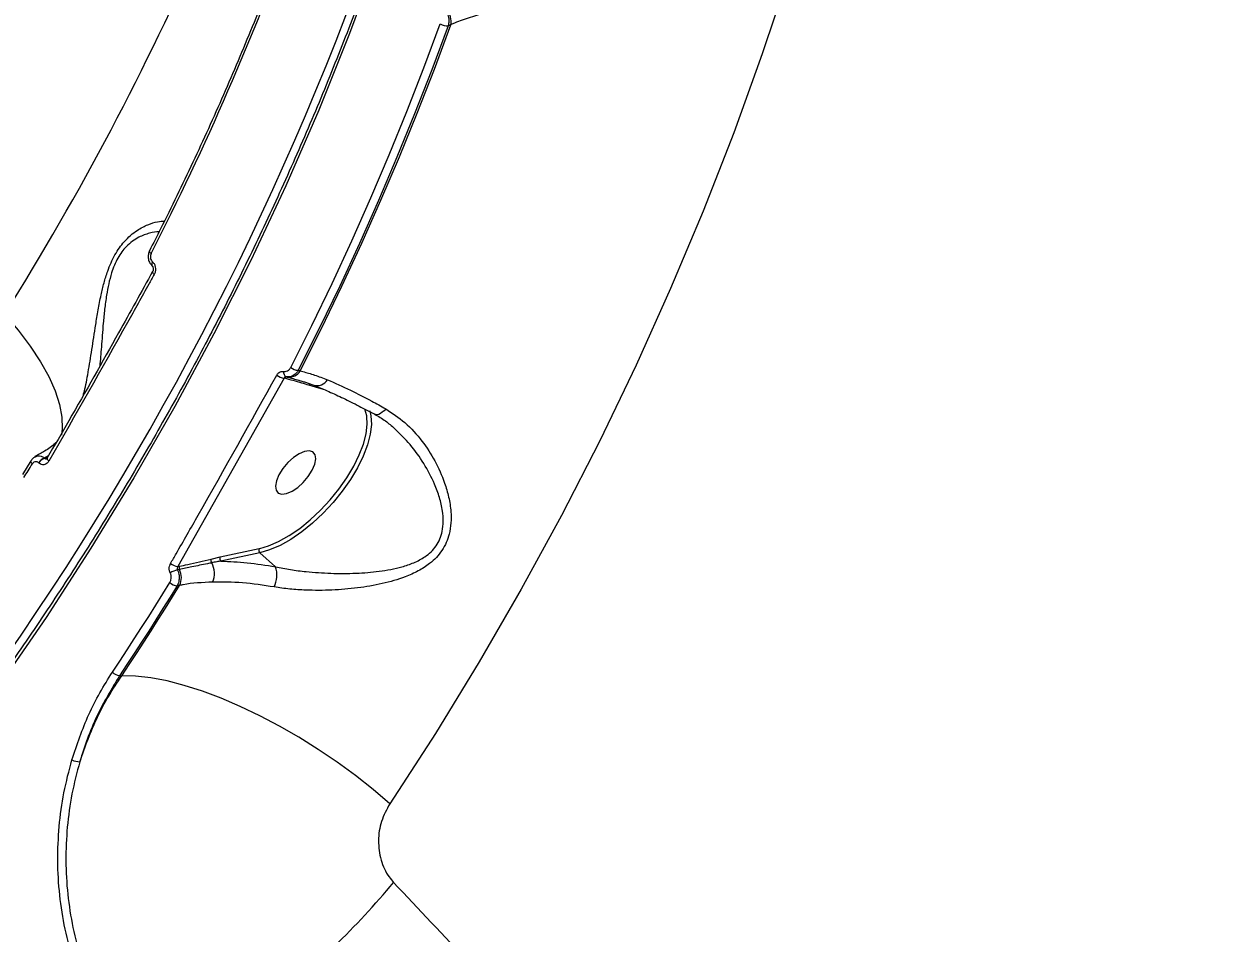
# Model space of a CAD drawing. Header units: millimetres. Extents: x -8607 to 7621, y -5747 to 4382.
# Drawn here: x 5321.1 to 5520, y -507.7 to -355.8 of the extents above; entities that cross this region are included whole.
import ezdxf

# ---------------------------------------------------------------- set-up
doc = ezdxf.new("R2010")
doc.units = ezdxf.units.MM
doc.layers.add('DIKOM_ОБЪЕКТ', color=7, linetype='Continuous')
doc.layers.add('DIKOM_РАЗМЕР_ОБЪЕКТА', color=7, linetype='Continuous')
doc.styles.add('style1', font='arial.ttf', dxfattribs={"width": 0.8})
doc.dimstyles.new('1-50', dxfattribs={"dimtxt": 300, "dimasz": 200, "dimexe": 100, "dimexo": 0, "dimgap": 100, "dimtad": 1, "dimtxsty": 'style1', "dimcen": 200, "dimclrd": 7, "dimclre": 7, "dimclrt": 7, "dimadec": 1, "dimazin": 2, "dimtfac": 1, "dimtmove": 0, "dimatfit": 2, "dimfxl": 0, "dimlwd": 25, "dimlwe": 18, "dimarcsym": 0})

# ---------------------------------------------------------------- blocks, each defined once
blk = doc.blocks.new('*D11')
at = {"layer": 'Defpoints', "color": 0, "transparency": 16777216}
for p in [(7619.37, -165.15), (-6826.53, -739.39), (7619.37, -5647.14)]:
    blk.add_point(p, dxfattribs=at)
at = {"layer": 'DIKOM_РАЗМЕР_ОБЪЕКТА', "color": 7, "lineweight": 18, "transparency": 16777216}
for p, q in [((7619.37, -165.15), (7619.37, -5747.14)), ((-6826.53, -739.39), (-6826.53, -5747.14))]:
    blk.add_line(p, q, dxfattribs=at)
at = {"layer": 'DIKOM_РАЗМЕР_ОБЪЕКТА', "color": 7, "lineweight": 25, "transparency": 16777216}
blk.add_line((-6626.53, -5647.14), (7419.37, -5647.14), dxfattribs=at)
at = {"layer": 'DIKOM_РАЗМЕР_ОБЪЕКТА', "color": 7, "transparency": 16777216}
for points in [[(-6626.53, -5613.8), (-6626.53, -5680.47), (-6826.53, -5647.14)], [(7419.37, -5613.8), (7419.37, -5680.47), (7619.37, -5647.14)]]:
    blk.add_solid(points, dxfattribs=at)
at = {"layer": 'DIKOM_РАЗМЕР_ОБЪЕКТА', "color": 7, "transparency": 16777216, "insert": (396.42, -5393.96), "char_height": 300, "attachment_point": 5, "style": 'style1'}
blk.add_mtext('14400', dxfattribs=at)
blk = doc.blocks.new('*D13')
at = {"layer": 'Defpoints', "color": 0, "transparency": 16777216}
for p in [(-5326.53, -191.39), (6073.47, -191.39), (6073.47, -4959.53)]:
    blk.add_point(p, dxfattribs=at)
at = {"layer": 'DIKOM_РАЗМЕР_ОБЪЕКТА', "color": 7, "lineweight": 18, "transparency": 16777216}
for p, q in [((-5326.53, -191.39), (-5326.53, -5059.53)), ((6073.47, -191.39), (6073.47, -5059.53))]:
    blk.add_line(p, q, dxfattribs=at)
at = {"layer": 'DIKOM_РАЗМЕР_ОБЪЕКТА', "color": 7, "lineweight": 25, "transparency": 16777216}
blk.add_line((-5126.53, -4959.53), (5873.47, -4959.53), dxfattribs=at)
at = {"layer": 'DIKOM_РАЗМЕР_ОБЪЕКТА', "color": 7, "transparency": 16777216}
for points in [[(-5126.53, -4926.2), (-5126.53, -4992.86), (-5326.53, -4959.53)], [(5873.47, -4926.2), (5873.47, -4992.86), (6073.47, -4959.53)]]:
    blk.add_solid(points, dxfattribs=at)
at = {"layer": 'DIKOM_РАЗМЕР_ОБЪЕКТА', "color": 7, "transparency": 16777216, "insert": (373.47, -4706.36), "char_height": 300, "attachment_point": 5, "style": 'style1'}
blk.add_mtext('11400', dxfattribs=at)

msp = doc.modelspace()

# ---------------------------------------------------------------- linework, layer by layer
at = {"layer": 'DIKOM_ОБЪЕКТ', "color": 7, "linetype": 'Continuous', "lineweight": 15}
for p, q in [((5392.456, -355.935), (5391.996, -356.137)), ((5342.587, -395.522), (5342.605, -395.538)), ((5342.541, -396.225), (5342.565, -396.247)), ((5342.64, -397.14), (5342.647, -397.126)), ((5364.616, -414.97), (5346.852, -446.453)), ((5364.678, -414.986), (5364.616, -414.97)), ((5366.962, -413.663), (5367.296, -413.75)), ((5369.815, -416.482), (5368.726, -416.159)), ((5371.191, -416.838), (5369.815, -416.482)), ((5322.294, -428.771), (5320.867, -431.054)), ((5323.624, -429.142), (5323.607, -429.126)), ((5325.23, -427.929), (5324.569, -428.335)), ((5324.569, -428.335), (5324.586, -428.351)), ((5324.586, -428.351), (5325.058, -428.227)), ((5325.031, -428.316), (5325.038, -428.302)), ((5353.898, -444.834), (5360.398, -443.451)), ((5360.398, -443.451), (5360.539, -443.42)), ((5352.392, -445.185), (5353.898, -444.834)), ((5360.538, -444.144), (5354.038, -445.527)), ((5363.162, -446.482), (5360.538, -444.144)), ((5347.102, -446.924), (5346.769, -446.994)), ((5346.852, -446.453), (5347.088, -446.402)), ((5347.135, -449.592), (5346.705, -449.681)), ((5337.096, -464.665), (5337.461, -464.681))]:
    msp.add_line(p, q, dxfattribs=at)
at = {"layer": 'DIKOM_ОБЪЕКТ', "color": 7, "linetype": 'Continuous', "lineweight": 15, "flags": 128}
for points in [[(5405.68, -236.972), (5403.795, -250.734), (5401.539, -264.423), (5398.914, -278.029), (5395.922, -291.542), (5392.564, -304.955), (5388.844, -318.258), (5384.763, -331.443), (5380.324, -344.501), (5375.529, -357.424), (5370.383, -370.202), (5364.889, -382.828), (5359.049, -395.294), (5352.868, -407.59), (5346.351, -419.71), (5339.5, -431.645), (5332.321, -443.387), (5324.819, -454.929), (5316.997, -466.263), (5308.863, -477.382), (5300.42, -488.278), (5291.674, -498.944)], [(5460.253, -306.824), (5456.815, -320.481), (5453.038, -334.035), (5448.925, -347.48), (5444.477, -360.808), (5439.698, -374.011), (5434.59, -387.082), (5429.155, -400.015), (5423.397, -412.802), (5417.319, -425.435), (5410.924, -437.909), (5404.216, -450.216), (5397.197, -462.35), (5389.874, -474.303), (5382.248, -486.07)], [(5365.709, -413.181), (5369.212, -406.184), (5372.607, -399.133), (5375.895, -392.031), (5379.073, -384.877), (5382.143, -377.674), (5385.102, -370.423), (5387.95, -363.126), (5390.687, -355.783)], [(5367.296, -413.75), (5370.826, -406.703), (5374.247, -399.602), (5377.559, -392.448), (5380.761, -385.242), (5383.853, -377.987), (5386.833, -370.683), (5389.701, -363.332), (5392.456, -355.935)], [(5391.996, -356.137), (5389.253, -363.496), (5386.398, -370.81), (5383.432, -378.077), (5380.356, -385.296), (5377.17, -392.466), (5373.876, -399.584), (5370.473, -406.651), (5366.962, -413.663)], [(5342.371, -394.175), (5342.27, -394.079), (5342.191, -393.986), (5342.134, -393.896), (5342.102, -393.814), (5342.095, -393.741), (5342.111, -393.685)], [(5342.587, -395.522), (5342.521, -395.661), (5342.475, -395.795), (5342.452, -395.919), (5342.452, -396.031), (5342.474, -396.126), (5342.519, -396.202), (5342.541, -396.225)], [(5342.605, -395.538), (5342.538, -395.677), (5342.493, -395.81), (5342.47, -395.935), (5342.469, -396.047), (5342.492, -396.142), (5342.536, -396.218), (5342.561, -396.244)], [(5342.896, -397.647), (5342.785, -397.534), (5342.701, -397.423), (5342.648, -397.319), (5342.626, -397.226), (5342.637, -397.147), (5342.64, -397.14)], [(5317.905, -404.269), (5320.18, -406.974), (5322.175, -409.63), (5323.872, -412.217), (5325.26, -414.713), (5326.327, -417.1), (5327.064, -419.359), (5327.467, -421.473), (5327.531, -423.424), (5327.407, -424.511)], [(5364.912, -414.74), (5365.008, -414.765), (5365.108, -414.792)], [(5378.898, -420.415), (5379.104, -421.277), (5379.181, -422.722), (5378.987, -424.348), (5378.528, -426.121), (5377.812, -428.001), (5376.856, -429.948), (5375.681, -431.918), (5374.312, -433.868), (5372.779, -435.756), (5371.115, -437.541), (5369.359, -439.183), (5367.546, -440.646), (5365.719, -441.899), (5363.915, -442.913), (5362.176, -443.667), (5360.538, -444.144)], [(5360.539, -443.42), (5361.986, -442.989), (5363.672, -442.257), (5365.421, -441.274), (5367.193, -440.059), (5368.951, -438.64), (5370.654, -437.048), (5372.267, -435.318), (5373.753, -433.487), (5375.081, -431.595), (5376.221, -429.685), (5377.148, -427.798), (5377.842, -425.974), (5378.288, -424.255), (5378.475, -422.678), (5378.416, -421.382)], [(5378.416, -421.382), (5378.401, -421.277), (5378.086, -420.131)], [(5381.568, -420.086), (5381.283, -420.409), (5380.986, -420.678), (5380.686, -420.883), (5380.393, -421.016), (5380.118, -421.075), (5379.87, -421.056), (5379.728, -421.003)], [(5363.732, -431.092), (5363.304, -432.095), (5363.135, -432.987), (5363.239, -433.697), (5363.608, -434.166), (5364.211, -434.357), (5364.999, -434.253), (5365.909, -433.865), (5366.868, -433.222), (5367.797, -432.377), (5368.621, -431.399), (5369.273, -430.366), (5369.701, -429.363), (5369.869, -428.471), (5369.765, -427.761), (5369.397, -427.292), (5368.794, -427.101), (5368.006, -427.205), (5367.095, -427.593), (5366.137, -428.236), (5365.208, -429.081), (5364.384, -430.059), (5363.732, -431.092)], [(5322.532, -429.3), (5322.436, -429.196), (5322.36, -429.095), (5322.306, -429), (5322.277, -428.913), (5322.272, -428.837), (5322.291, -428.775), (5322.293, -428.772)], [(5325.294, -428.811), (5325.183, -428.698), (5325.098, -428.589), (5325.043, -428.488), (5325.019, -428.398), (5325.028, -428.324), (5325.031, -428.316)], [(5335.91, -464.069), (5337.137, -462.218), (5338.356, -460.362), (5339.566, -458.501), (5340.769, -456.635), (5341.963, -454.763), (5343.15, -452.887), (5344.327, -451.005), (5345.497, -449.118)], [(5346.705, -449.681), (5345.533, -451.572), (5344.352, -453.458), (5343.163, -455.339), (5341.966, -457.214), (5340.761, -459.085), (5339.547, -460.95), (5338.326, -462.81), (5337.096, -464.665)], [(5337.461, -464.681), (5338.699, -462.813), (5339.929, -460.94), (5341.151, -459.062), (5342.364, -457.178), (5343.57, -455.289), (5344.767, -453.395), (5345.955, -451.496), (5347.135, -449.592)], [(5382.248, -486.07), (5379.459, -483.688), (5376.518, -481.366), (5373.453, -479.124), (5370.291, -476.982), (5367.061, -474.961), (5363.792, -473.078), (5360.515, -471.352), (5357.259, -469.797), (5354.053, -468.427), (5350.928, -467.256), (5347.911, -466.294), (5345.031, -465.55), (5342.313, -465.03), (5339.781, -464.739), (5337.461, -464.681)]]:
    msp.add_lwpolyline(points, dxfattribs=at)
at = {"layer": 'DIKOM_ОБЪЕКТ', "color": 7, "linetype": 'Continuous', "lineweight": 15}
for centre, radius, start, end in [((4909.132, -176.238), 498.672, 319.88716, 353.07701), ((4918.446, -153.187), 471.815, 327.84844, 345.11573), ((4910.398, -173.422), 485.111, 332.93139, 340.03278), ((5389.124, -355.415), 3.372, 351.12572, 36.74631), ((5391.874, -353.995), 2.146, 236.44731, 273.27191), ((5367.036, -411.602), 2.063, 229.94522, 267.9315), ((5364.711, -412.989), 1.983, 227.7011, 267.25669), ((5365.322, -414.037), 0.814, 165.90835, 239.77844), ((5365.046, -415.227), 0.44, 81.90246, 146.77292), ((5365.409, -412.606), 2.206, 262.15427, 328.76045), ((5370.098, -414.235), 1.987, 253.50093, 329.94967), ((5369.113, -416.432), 0.473, 96.92616, 144.77135), ((5370.218, -416.764), 0.492, 116.83509, 145.03015), ((4911.048, -173.708), 484.402, 327.83484, 328.15364), ((5325.094, -429.954), 1.703, 107.98219, 150.90164), ((5325.112, -429.97), 1.703, 107.98648, 150.90255), ((5360.963, -443.697), 0.616, 156.46406, 226.49058), ((5352.977, -445.419), 0.631, 158.19396, 219.49087), ((5354.462, -445.08), 0.616, 156.46406, 226.49058), ((5347.6, -450.643), 3.743, 102.83435, 122.80764), ((5347.037, -444.368), 2.092, 227.60165, 264.93148), ((5347.654, -446.648), 0.617, 156.53668, 206.53325), ((5344.351, -448.293), 3.072, 334.98281, 26.45925), ((5349.406, -447.575), 3.548, 335.57469, 29.63417), ((5358.819, -447.874), 4.561, 334.35726, 17.76948), ((5346.905, -447.676), 2.015, 225.71056, 264.31231), ((5337.349, -462.684), 1.997, 223.89816, 262.72667), ((5330.599, -475.498), 3.565, 245.64312, 267.54694), ((5276.557, -410.523), 138.446, 314.15325, 320.17291)]:
    msp.add_arc(centre, radius, start, end, dxfattribs=at)
for points, knots in [([(5405.333, -236.647), (5405.053, -238.847), (5404.241, -245.23), (5402.662, -255.755), (5400.495, -268.193), (5398.018, -280.56), (5395.237, -292.849), (5392.154, -305.053), (5388.769, -317.166), (5385.085, -329.181), (5381.103, -341.092), (5376.827, -352.892), (5372.257, -364.575), (5367.397, -376.134), (5362.249, -387.564), (5356.816, -398.857), (5351.102, -410.008), (5345.108, -421.01), (5338.839, -431.858), (5332.297, -442.546), (5325.487, -453.068), (5318.412, -463.418), (5311.076, -473.591), (5303.48, -483.579), (5296.911, -491.802), (5292.841, -496.668), (5291.457, -498.322)], [0, 0, 0, 0, 0.0228186, 0.0662181, 0.1096184, 0.1530188, 0.1964194, 0.2398202, 0.2832212, 0.3266223, 0.3700235, 0.4134249, 0.4568264, 0.5002279, 0.5436296, 0.5870313, 0.630433, 0.6738348, 0.7172366, 0.7606385, 0.8040403, 0.847442, 0.8908438, 0.9342454, 0.977647, 1, 1, 1, 1]), ([(5366.061, -338.65), (5365.312, -340.686), (5363.138, -346.595), (5359.315, -356.287), (5354.499, -367.681), (5349.389, -378.941), (5345.208, -387.586), (5342.727, -392.472), (5342.111, -393.685)], [0, 0, 0, 0, 0.1082669, 0.3141983, 0.5201334, 0.7260689, 0.9320048, 1, 1, 1, 1]), ([(5391.555, -353.519), (5391.595, -353.581), (5391.785, -353.876), (5392.032, -354.489), (5392.159, -355.354), (5392.05, -355.877), (5391.996, -356.137)], [0, 0, 0, 0, 0.08138577, 0.3857913, 0.69373175, 1, 1, 1, 1]), ([(5398.51, -353.894), (5397.558, -354.157), (5395.648, -354.685), (5393.694, -355.384), (5392.659, -355.845), (5392.456, -355.935)], [0, 0, 0, 0, 0.4438965, 0.8911134, 1, 1, 1, 1]), ([(5331.059, -417.767), (5331.115, -417.555), (5331.395, -416.505), (5331.875, -413.965), (5332.471, -410.272), (5333.004, -406.697), (5333.508, -403.595), (5333.96, -401.252), (5334.485, -399.066), (5335.19, -396.767), (5336.275, -394.288), (5337.666, -392.33), (5338.951, -391.076), (5340.321, -390.058), (5341.865, -389.274), (5343.454, -388.769), (5344.225, -388.748), (5344.586, -388.738)], [0, 0, 0, 0, 0.0254968, 0.1260557, 0.2315985, 0.3371014, 0.3956422, 0.4541224, 0.4999374, 0.5456657, 0.6133481, 0.6811872, 0.7268169, 0.7725357, 0.851377, 0.9303823, 1, 1, 1, 1]), ([(5343.718, -390.508), (5343.713, -390.508), (5343.273, -390.472), (5342.109, -390.729), (5340.61, -391.237), (5339.265, -392.052), (5338.045, -393.089), (5336.744, -394.826), (5335.809, -397.104), (5335.257, -399.229), (5334.878, -401.278), (5334.592, -403.494), (5334.308, -406.435), (5334.071, -409.694), (5333.879, -411.91), (5333.789, -412.948)], [0, 0, 0, 0, 0.0010511, 0.1012637, 0.2034259, 0.2594181, 0.3167889, 0.3987646, 0.4806182, 0.5366788, 0.5943724, 0.6686535, 0.7440215, 0.8800126, 1, 1, 1, 1]), ([(5342.12, -393.693), (5342.036, -393.89), (5341.854, -394.316), (5341.876, -395.064), (5342.105, -395.759), (5342.422, -396.081), (5342.56, -396.222)], [0, 0, 0, 0, 0.23205852, 0.50275717, 0.78254294, 1, 1, 1, 1]), ([(5342.371, -394.175), (5342.37, -394.177), (5342.324, -394.268), (5342.255, -394.471), (5342.241, -394.76), (5342.288, -395.045), (5342.392, -395.31), (5342.524, -395.453), (5342.587, -395.522)], [0, 0, 0, 0, 0.0043468, 0.2198207, 0.4355752, 0.5682506, 0.7938306, 1, 1, 1, 1]), ([(5342.605, -395.538), (5342.67, -395.605), (5342.838, -395.78), (5343.031, -396.169), (5343.128, -396.674), (5343.094, -397.2), (5342.962, -397.498), (5342.896, -397.647)], [0, 0, 0, 0, 0.1342544, 0.3469772, 0.5632481, 0.7817386, 1, 1, 1, 1]), ([(5342.623, -397.13), (5340.737, -400.545), (5336.149, -408.854), (5330.267, -419.248), (5326.217, -426.229), (5325.012, -428.305)], [0, 0, 0, 0, 0.3289016, 0.8003957, 1, 1, 1, 1]), ([(5342.896, -397.647), (5342.6, -398.184), (5341.117, -400.867), (5335.349, -411.247), (5329.706, -421.104), (5325.294, -428.811)], [0, 0, 0, 0, 0.0517104, 0.2585534, 1, 1, 1, 1]), ([(5342.559, -396.244), (5342.573, -396.257), (5342.601, -396.283), (5342.661, -396.382), (5342.712, -396.52), (5342.739, -396.692), (5342.732, -396.873), (5342.695, -397.031), (5342.66, -397.096), (5342.644, -397.125)], [0, 0, 0, 0, 0.1314142, 0.2696552, 0.4055503, 0.5551313, 0.7102408, 0.8711529, 1, 1, 1, 1]), ([(5800.866, -803.55), (5798.82, -803.961), (5793.452, -805.042), (5784.101, -806.083), (5772.972, -806.48), (5761.475, -806.091), (5750.043, -805.036), (5738.442, -803.37), (5726.87, -801.186), (5714.156, -798.261), (5700.232, -794.471), (5685.3, -789.76), (5670.337, -784.454), (5655.838, -778.796), (5641.463, -772.717), (5627.421, -766.359), (5612.292, -759.074), (5596.058, -750.765), (5579.016, -741.488), (5562.272, -731.86), (5546.339, -722.237), (5530.812, -712.432), (5515.883, -702.615), (5500.259, -691.94), (5483.974, -680.362), (5467.365, -668.055), (5451.324, -655.697), (5436.311, -643.702), (5421.905, -631.787), (5408.262, -620.128), (5393.784, -607.354), (5378.56, -593.432), (5362.985, -578.604), (5348.225, -563.991), (5334.667, -550.045), (5321.906, -536.417), (5310.049, -523.279), (5297.899, -509.305), (5285.576, -494.518), (5273.441, -479.225), (5262.26, -464.415), (5252.289, -450.515), (5243.186, -437.146), (5235.009, -424.46), (5227.33, -411.895), (5222.721, -403.719), (5220.372, -399.551)], [0, 0, 0, 0, 0.0156509, 0.0410528, 0.0664547, 0.0899044, 0.1133542, 0.1348277, 0.1563011, 0.1771003, 0.2025022, 0.227904, 0.2513538, 0.2748036, 0.2962771, 0.3177505, 0.3385497, 0.3639515, 0.3893534, 0.4128032, 0.436253, 0.4577264, 0.4791999, 0.4999991, 0.5244807, 0.5489623, 0.5715463, 0.5941304, 0.614795, 0.6354597, 0.6554668, 0.6808687, 0.7062706, 0.7297205, 0.7531703, 0.7746438, 0.7961173, 0.8169165, 0.8423185, 0.8677204, 0.8911702, 0.9146201, 0.9360936, 0.9575671, 0.9783663, 1, 1, 1, 1]), ([(5364.533, -413.839), (5364.671, -413.847), (5364.947, -413.863), (5365.331, -413.672), (5365.578, -413.417), (5365.681, -413.231), (5365.709, -413.181)], [0, 0, 0, 0, 0.2954348, 0.5903659, 0.8901389, 1, 1, 1, 1]), ([(5345.626, -445.914), (5345.935, -445.376), (5347.479, -442.688), (5353.482, -432.196), (5359.028, -422.252), (5363.377, -414.456)], [0, 0, 0, 0, 0.0512253, 0.2561273, 1, 1, 1, 1]), ([(5363.377, -414.456), (5363.397, -414.421), (5363.497, -414.251), (5363.733, -414.007), (5364.117, -413.815), (5364.394, -413.831), (5364.533, -413.839)], [0, 0, 0, 0, 0.0810482, 0.3908327, 0.6951449, 1, 1, 1, 1]), ([(5364.912, -414.74), (5364.871, -414.74), (5364.786, -414.738), (5364.688, -414.811), (5364.637, -414.898), (5364.62, -414.957), (5364.616, -414.97)], [0, 0, 0, 0, 0.2865198, 0.589779, 0.9137368, 1, 1, 1, 1]), ([(5368.726, -416.159), (5368.34, -416.036), (5367.014, -415.613), (5365.647, -415.246), (5364.678, -414.986)], [0, 0, 0, 0, 0.2911771, 1, 1, 1, 1]), ([(5366.962, -413.663), (5366.911, -413.745), (5366.721, -414.053), (5366.281, -414.471), (5365.614, -414.783), (5365.147, -414.755), (5364.912, -414.74)], [0, 0, 0, 0, 0.10923154, 0.40794132, 0.70311277, 1, 1, 1, 1]), ([(5365.108, -414.792), (5365.271, -414.834), (5366.085, -415.048), (5367.102, -415.319), (5367.956, -415.592), (5368.15, -415.655)], [0, 0, 0, 0, 0.1618692, 0.8093674, 1, 1, 1, 1]), ([(5367.004, -415.308), (5367.248, -415.372), (5368.072, -415.59), (5368.93, -415.912), (5369.534, -416.139)], [0, 0, 0, 0, 0.2954451, 1, 1, 1, 1]), ([(5367.296, -413.75), (5367.441, -413.792), (5368.178, -414.005), (5369.649, -414.414), (5371.093, -414.957), (5371.817, -415.23)], [0, 0, 0, 0, 0.1088866, 0.5528039, 1, 1, 1, 1]), ([(5371.817, -415.23), (5373.081, -415.787), (5375.394, -416.808), (5378.749, -418.527), (5380.783, -419.652), (5381.568, -420.086)], [0, 0, 0, 0, 0.4251179, 0.7780799, 1, 1, 1, 1]), ([(5369.551, -416.156), (5369.636, -416.188), (5370.411, -416.48), (5372.056, -417.194), (5374.486, -418.311), (5377.048, -419.578), (5378.845, -420.539), (5379.724, -421.009)], [0, 0, 0, 0, 0.02974642, 0.27148355, 0.5163327, 0.76322535, 1, 1, 1, 1]), ([(5381.568, -420.086), (5382.665, -420.807), (5384.9, -422.277), (5387.613, -425.329), (5389.845, -428.748), (5391.286, -431.945), (5392.129, -434.834), (5392.483, -437.081), (5392.504, -439.167), (5392.243, -440.903), (5391.719, -442.454), (5390.998, -443.772), (5390.049, -444.951), (5388.741, -446.129), (5387.001, -447.232), (5384.37, -448.398), (5380.976, -449.366), (5376.844, -450.064), (5372.537, -450.424), (5368.726, -450.438), (5365.492, -450.235), (5363.789, -449.978), (5362.931, -449.848)], [0, 0, 0, 0, 0.074089, 0.1509879, 0.220529, 0.291634, 0.3342289, 0.3774262, 0.4099271, 0.4431194, 0.4693583, 0.4962649, 0.5224425, 0.5492259, 0.5886649, 0.6290955, 0.6962101, 0.7650808, 0.8354866, 0.9076571, 0.9534519, 1, 1, 1, 1]), ([(5379.733, -420.992), (5380.342, -421.348), (5381.501, -422.025), (5382.55, -422.94), (5383.048, -423.375)], [0, 0, 0, 0, 0.5252011, 1, 1, 1, 1]), ([(5363.162, -446.482), (5363.982, -446.646), (5365.636, -446.976), (5368.726, -447.358), (5372.411, -447.606), (5376.517, -447.598), (5380.516, -447.284), (5383.746, -446.691), (5386.292, -445.834), (5388.321, -444.781), (5390.139, -443.086), (5391.033, -440.903), (5391.218, -438.886), (5391.068, -436.977), (5390.58, -434.885), (5389.587, -432.196), (5387.985, -429.183), (5385.744, -426.003), (5383.925, -424.251), (5383.028, -423.387)], [0, 0, 0, 0, 0.0512105, 0.1032201, 0.1822009, 0.2630185, 0.3372083, 0.4129544, 0.4548148, 0.4976425, 0.5515721, 0.6052287, 0.6389571, 0.6737285, 0.7197979, 0.7666508, 0.8441147, 0.9231643, 1, 1, 1, 1]), ([(5326.52, -425.7), (5326.454, -425.765), (5325.907, -426.302), (5324.744, -427.114), (5323.508, -427.778), (5322.957, -428.074)], [0, 0, 0, 0, 0.0714883, 0.5862673, 1, 1, 1, 1]), ([(5323.016, -428.12), (5322.875, -428.195), (5322.584, -428.351), (5322.401, -428.633), (5322.306, -428.779)], [0, 0, 0, 0, 0.4811511, 1, 1, 1, 1]), ([(5323.607, -429.126), (5323.596, -429.116), (5323.514, -429.042), (5323.339, -428.942), (5323.11, -428.915), (5322.887, -428.966), (5322.69, -429.083), (5322.581, -429.232), (5322.532, -429.3)], [0, 0, 0, 0, 0.0340103, 0.252264, 0.4705298, 0.5979374, 0.8193065, 1, 1, 1, 1]), ([(5322.996, -428.138), (5323.048, -428.102), (5323.187, -428.005), (5323.529, -427.947), (5323.993, -427.983), (5324.367, -428.174), (5324.545, -428.316), (5324.569, -428.335)], [0, 0, 0, 0, 0.1139019, 0.3039796, 0.6284367, 0.9501408, 1, 1, 1, 1]), ([(5325.294, -428.811), (5325.203, -428.94), (5325.02, -429.199), (5324.636, -429.413), (5324.228, -429.459), (5323.877, -429.349), (5323.694, -429.2), (5323.624, -429.142)], [0, 0, 0, 0, 0.2182614, 0.4367519, 0.6530228, 0.8657456, 1, 1, 1, 1]), ([(5324.586, -428.351), (5324.608, -428.37), (5324.666, -428.42), (5324.784, -428.456), (5324.878, -428.437), (5324.922, -428.428)], [0, 0, 0, 0, 0.250786, 0.6496009, 1, 1, 1, 1]), ([(5325.036, -428.301), (5325.03, -428.312), (5325.003, -428.367), (5324.951, -428.415), (5324.917, -428.432), (5324.923, -428.431), (5324.924, -428.431)], [0, 0, 0, 0, 0.0872617, 0.4730288, 0.8972514, 1, 1, 1, 1]), ([(5347.088, -446.402), (5347.552, -446.302), (5349.307, -445.925), (5351.084, -445.499), (5352.392, -445.185)], [0, 0, 0, 0, 0.2646963, 1, 1, 1, 1]), ([(5345.573, -447.498), (5345.554, -447.455), (5345.47, -447.26), (5345.392, -446.875), (5345.423, -446.356), (5345.558, -446.061), (5345.626, -445.914)], [0, 0, 0, 0, 0.0855851, 0.3893451, 0.6948191, 1, 1, 1, 1]), ([(5346.769, -446.994), (5346.81, -447.089), (5346.96, -447.437), (5347.087, -448.107), (5347.035, -448.963), (5346.815, -449.442), (5346.705, -449.681)], [0, 0, 0, 0, 0.1106032, 0.4063325, 0.7035048, 1, 1, 1, 1]), ([(5346.852, -446.453), (5346.82, -446.504), (5346.756, -446.604), (5346.723, -446.782), (5346.738, -446.914), (5346.764, -446.98), (5346.769, -446.994)], [0, 0, 0, 0, 0.3131238, 0.619667, 0.9171247, 1, 1, 1, 1]), ([(5352.49, -445.821), (5352.266, -445.867), (5351.141, -446.097), (5349.337, -446.455), (5347.788, -446.78), (5347.102, -446.924)], [0, 0, 0, 0, 0.1222813, 0.6114381, 1, 1, 1, 1]), ([(5354.038, -445.527), (5353.814, -445.566), (5353.3, -445.656), (5352.783, -445.761), (5352.49, -445.821)], [0, 0, 0, 0, 0.4352963, 1, 1, 1, 1]), ([(5354.038, -445.527), (5355.482, -445.583), (5358.393, -445.697), (5361.564, -446.219), (5363.162, -446.482)], [0, 0, 0, 0, 0.4960566, 1, 1, 1, 1]), ([(5345.497, -449.118), (5345.569, -448.974), (5345.712, -448.684), (5345.756, -448.168), (5345.686, -447.764), (5345.597, -447.555), (5345.573, -447.498)], [0, 0, 0, 0, 0.2968968, 0.5940668, 0.8895197, 1, 1, 1, 1]), ([(5352.637, -449.042), (5350.95, -449.116), (5349.037, -449.199), (5347.336, -449.55), (5347.135, -449.592)], [0, 0, 0, 0, 0.8821406, 1, 1, 1, 1]), ([(5362.931, -449.848), (5361.141, -449.576), (5357.521, -449.023), (5354.278, -449.036), (5352.637, -449.042)], [0, 0, 0, 0, 0.4942419, 1, 1, 1, 1]), ([(5329.129, -478.746), (5330, -476.17), (5331.318, -472.273), (5333.763, -467.47), (5335.193, -465.205), (5335.91, -464.069)], [0, 0, 0, 0, 0.4927635, 0.7454697, 1, 1, 1, 1]), ([(5337.096, -464.665), (5335.77, -466.862), (5333.763, -470.186), (5331.698, -475.128), (5330.865, -477.746), (5330.447, -479.06)], [0, 0, 0, 0, 0.492808, 0.7454984, 1, 1, 1, 1]), ([(5330.447, -479.06), (5331.357, -476.536), (5332.735, -472.718), (5335.255, -468.012), (5336.724, -465.794), (5337.461, -464.681)], [0, 0, 0, 0, 0.4927819, 0.7454818, 1, 1, 1, 1]), ([(5340.861, -532.174), (5339.55, -530.668), (5337.03, -527.771), (5333.93, -522.909), (5331.383, -517.875), (5329.367, -512.551), (5327.914, -507.011), (5327.021, -501.328), (5326.688, -495.582), (5326.941, -489.853), (5327.702, -484.192), (5328.654, -480.559), (5329.129, -478.746)], [0, 0, 0, 0, 0.1070822, 0.2059729, 0.3051836, 0.4040767, 0.5033365, 0.6029167, 0.7021785, 0.8013468, 0.9008323, 1, 1, 1, 1]), ([(5330.447, -479.06), (5329.979, -480.837), (5329.043, -484.397), (5328.292, -489.945), (5328.037, -495.559), (5328.357, -501.188), (5329.225, -506.754), (5330.641, -512.181), (5332.61, -517.394), (5335.099, -522.322), (5338.13, -527.081), (5340.595, -529.916), (5341.877, -531.389)], [0, 0, 0, 0, 0.0992791, 0.1988747, 0.2981529, 0.3974211, 0.4970075, 0.5962723, 0.6950874, 0.794221, 0.893033, 1, 1, 1, 1]), ([(5382.248, -486.07), (5381.729, -487.016), (5380.702, -488.885), (5380.214, -492.207), (5380.63, -495.466), (5381.712, -497.823), (5382.627, -498.897), (5382.881, -499.194)], [0, 0, 0, 0, 0.2385226, 0.4713368, 0.696805, 0.9159909, 1, 1, 1, 1]), ([(5711.582, -817.547), (5707.676, -817.359), (5699.854, -816.982), (5687.239, -815.355), (5673.996, -812.945), (5660.087, -809.673), (5645.573, -805.562), (5632.533, -801.281), (5621.232, -797.188), (5611.837, -793.557), (5602.282, -789.638), (5592.621, -785.454), (5582.882, -781.021), (5573.063, -776.34), (5563.13, -771.395), (5553.118, -766.203), (5543.052, -760.779), (5531.281, -754.201), (5517.742, -746.304), (5502.588, -737.024), (5487.52, -727.369), (5472.78, -717.514), (5458.239, -707.393), (5444.019, -697.113), (5429.56, -686.269), (5414.899, -674.86), (5400.155, -662.943), (5385.74, -650.854), (5371.874, -638.799), (5358.423, -626.685), (5345.488, -614.624), (5332.557, -602.139), (5319.679, -589.246), (5306.979, -576.031), (5294.813, -562.866), (5283.356, -549.967), (5272.485, -537.221), (5262.266, -524.737), (5252.761, -512.604), (5243.907, -500.835), (5238.501, -493.224), (5235.796, -489.415)], [0, 0, 0, 0, 0.0313442, 0.0627863, 0.0943729, 0.1260597, 0.1578952, 0.1898332, 0.2088969, 0.2279605, 0.2471123, 0.2662641, 0.2851552, 0.3040463, 0.3230231, 0.3419999, 0.3608337, 0.3796886, 0.4078365, 0.436055, 0.4634313, 0.4908725, 0.5172469, 0.5436791, 0.5696677, 0.5978616, 0.6261261, 0.6535469, 0.6810325, 0.7074494, 0.733924, 0.7599541, 0.788218, 0.8165526, 0.8440412, 0.8715946, 0.8980763, 0.9246157, 0.9507092, 0.9753315, 1, 1, 1, 1]), ([(5291.674, -498.944), (5294.373, -502.175), (5300.506, -509.517), (5310.476, -520.978), (5321.813, -533.588), (5333.803, -546.453), (5346.71, -559.816), (5359.792, -572.88), (5372.475, -585.113), (5384.384, -596.255), (5396.46, -607.239), (5409.253, -618.531), (5422.846, -630.152), (5437.026, -641.89), (5451.447, -653.427), (5466.001, -664.677), (5479.847, -675.023), (5493.289, -684.743), (5506.682, -694.122), (5520.505, -703.477), (5534.817, -712.81), (5549.528, -722.038), (5564.261, -730.894), (5578.906, -739.311), (5592.636, -746.849), (5605.781, -753.737), (5618.633, -760.163), (5631.646, -766.338), (5644.802, -772.223), (5657.783, -777.665), (5671.668, -783.08), (5686.34, -788.297), (5699.626, -792.48), (5710.603, -795.558), (5720.29, -798.009), (5730.578, -800.274), (5741.608, -802.266), (5752.488, -803.752), (5763.184, -804.688), (5773.435, -805.03), (5782.648, -804.786), (5790.881, -804.07), (5798.912, -802.878), (5807.143, -801.036), (5815.303, -798.29), (5820.674, -796.112), (5823.114, -794.658), (5823.282, -794.558)], [0, 0, 0, 0, 0.0175092, 0.0397789, 0.0620872, 0.0859438, 0.109848, 0.1352927, 0.158087, 0.1780911, 0.1981231, 0.2207474, 0.2434121, 0.2665002, 0.2911499, 0.3141799, 0.3372526, 0.3579793, 0.3787371, 0.4013613, 0.4240261, 0.4471142, 0.4717638, 0.4947939, 0.5178666, 0.5385933, 0.5593511, 0.581623, 0.6039335, 0.6263717, 0.6488494, 0.6771966, 0.7056237, 0.722785, 0.7399639, 0.7622358, 0.7845463, 0.8084073, 0.8323159, 0.856411, 0.880555, 0.9005523, 0.9205775, 0.9463937, 0.9722099, 0.9980864, 1, 1, 1, 1]), ([(5291.469, -499.605), (5292.407, -500.743), (5295.599, -504.614), (5301.227, -511.227), (5308.327, -519.421), (5315.577, -527.582), (5322.946, -535.693), (5330.44, -543.756), (5338.06, -551.774), (5345.808, -559.75), (5353.687, -567.686), (5361.697, -575.586), (5369.848, -583.446), (5376.43, -589.691), (5380.329, -593.292), (5381.429, -594.308)], [0, 0, 0, 0, 0.0355973, 0.1211404, 0.206706, 0.2918458, 0.3765921, 0.4610416, 0.545291, 0.6294366, 0.7135749, 0.797783, 0.8821441, 0.9667541, 1, 1, 1, 1]), ([(5382.881, -499.194), (5387.075, -503.66), (5395.473, -512.603), (5408.605, -525.902), (5422.117, -539.099), (5436.04, -552.173), (5450.319, -565.077), (5464.94, -577.79), (5479.847, -590.257), (5494.1, -601.717), (5507.606, -612.187), (5520.321, -621.719), (5533.131, -630.997), (5546.028, -640.012), (5558.98, -648.74), (5571.972, -657.168), (5584.967, -665.268), (5597.035, -672.482), (5608.154, -678.872), (5618.305, -684.495), (5628.369, -689.86), (5638.348, -694.968), (5648.247, -699.821), (5658.019, -704.397), (5667.64, -708.685), (5677.115, -712.691), (5686.465, -716.423), (5695.687, -719.879), (5704.76, -723.05), (5713.657, -725.925), (5722.36, -728.5), (5730.87, -730.776), (5739.191, -732.752), (5747.285, -734.421), (5755.131, -735.78), (5762.735, -736.833), (5770.114, -737.582), (5778.01, -738.071), (5786.308, -738.174), (5794.879, -737.752), (5802.99, -736.793), (5810.609, -735.298), (5817.724, -733.272), (5824.307, -730.707), (5830.405, -727.648), (5834.004, -725.167), (5835.806, -723.925)], [0, 0, 0, 0, 0.0279517, 0.0559711, 0.0841497, 0.112398, 0.140846, 0.1693659, 0.1980505, 0.2268089, 0.2504876, 0.2742079, 0.2980249, 0.3218842, 0.3458643, 0.3698877, 0.3940102, 0.4181768, 0.4373171, 0.4564794, 0.475545, 0.4946105, 0.5137639, 0.5329172, 0.5518732, 0.5708292, 0.5898716, 0.608914, 0.6280087, 0.6471254, 0.6661455, 0.6851656, 0.7042731, 0.7233807, 0.7422913, 0.7612018, 0.7801984, 0.799195, 0.8241795, 0.8492136, 0.8742975, 0.8994316, 0.9244982, 0.9496151, 0.9747822, 1, 1, 1, 1])]:
    msp.add_open_spline(points, degree=3, knots=knots, dxfattribs=at)

# ---------------------------------------------------------------- dimensions: what is measured, and where the dimension line sits
at = {"layer": 'DIKOM_РАЗМЕР_ОБЪЕКТА'}
dim = msp.add_linear_dim(base=(7619.366, -5647.135), p1=(-6826.527, -739.391), p2=(7619.366, -165.147), text='14400', dimstyle='1-50', dxfattribs=at)
dim.commit()
dim.dimension.update_dxf_attribs({"geometry": '*D11', "text_midpoint": (396.419, -5647.135), "dimtype": 160})
dim = msp.add_linear_dim(base=(6073.473, -4959.53), p1=(-5326.527, -191.391), p2=(6073.473, -191.391), dimstyle='1-50', dxfattribs=at)
dim.commit()
dim.dimension.update_dxf_attribs({"geometry": '*D13', "text_midpoint": (373.473, -4959.53), "dimtype": 160})

doc.saveas('drawing.dxf')
